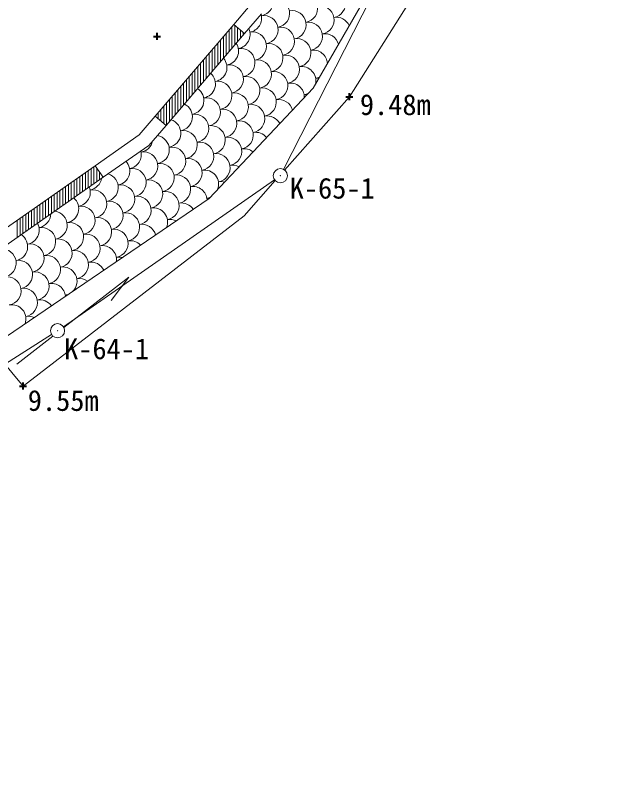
# Model space of a CAD drawing. Units: millimetres on the paper. Extents: x -403 to 403, y -279 to 279.
# Drawn here: x 92.1 to 135, y -218.3 to -165 of the extents above; entities that cross this region are included whole.
import ezdxf
from ezdxf.enums import TextEntityAlignment as Align

# ---------------------------------------------------------------- set-up
doc = ezdxf.new("R2010")
doc.units = ezdxf.units.MM
doc.layers.add('0-0_0', color=7, linetype='Continuous')
for name, color, linetype, lineweight in [('0-1_1', 7, 'Continuous', 18), ('0-A_10', 1, 'Continuous', 18), ('0-C_12', 3, 'Continuous', 40)]:
    doc.layers.add(name, color=color, linetype=linetype, lineweight=lineweight)
doc.styles.add('ＭＳ ゴシック', font='')
doc.styles.get('ＭＳ ゴシック').set_extended_font_data('MS Gothic')

msp = doc.modelspace()

# ---------------------------------------------------------------- linework, layer by layer
at = {"layer": '0-1_1'}
for p, q in [((113.074, -170.097), (123.579, -151.892)), ((125.562, -155.014), (115.626, -170.707)), ((107.354, -167.306), (107.355, -165.767)), ((107.554, -167.072), (107.555, -165.668)), ((107.754, -166.838), (107.755, -165.839)), ((106.754, -168.008), (106.755, -166.469)), ((106.954, -167.774), (106.955, -166.235)), ((107.154, -167.54), (107.155, -166.001)), ((107.955, -166.604), (107.955, -166.011)), ((108.155, -166.37), (108.155, -166.182)), ((106.354, -168.475), (106.354, -166.937)), ((106.554, -168.241), (106.554, -166.703)), ((105.954, -168.943), (105.954, -167.404)), ((106.154, -168.709), (106.154, -167.17)), ((105.354, -169.645), (105.354, -168.106)), ((105.554, -169.411), (105.554, -167.872)), ((105.754, -169.177), (105.754, -167.638)), ((104.954, -170.112), (104.954, -168.574)), ((105.154, -169.879), (105.154, -168.34)), ((104.554, -170.58), (104.554, -169.041)), ((104.754, -170.346), (104.754, -168.808)), ((104.154, -171.048), (104.154, -169.509)), ((104.354, -170.814), (104.354, -169.275)), ((103.554, -171.749), (103.554, -170.211)), ((103.754, -171.516), (103.754, -169.977)), ((103.954, -171.282), (103.954, -169.743)), ((103.154, -172.217), (103.154, -170.679)), ((103.354, -171.983), (103.354, -170.445)), ((111.064, -175.871), (115.626, -170.707)), ((102.754, -172.685), (102.754, -171.146)), ((102.954, -172.451), (102.954, -170.912)), ((102.154, -172.251), (102.154, -171.848)), ((102.354, -172.422), (102.354, -171.614)), ((102.554, -172.593), (102.554, -171.38)), ((97.044, -177.26), (97.044, -176.04)), ((97.244, -177.12), (97.244, -175.9)), ((97.444, -176.98), (97.444, -175.76)), ((97.644, -176.841), (97.644, -175.62)), ((97.844, -176.701), (97.844, -175.734)), ((98.044, -176.561), (98.044, -176.02)), ((96.244, -177.82), (96.244, -176.599)), ((96.444, -177.68), (96.444, -176.459)), ((96.644, -177.54), (96.644, -176.32)), ((96.844, -177.4), (96.844, -176.18)), ((98.244, -176.421), (98.244, -176.306)), ((95.443, -178.379), (95.444, -177.159)), ((95.643, -178.239), (95.644, -177.019)), ((95.843, -178.099), (95.844, -176.879)), ((96.043, -177.959), (96.044, -176.739)), ((94.643, -178.938), (94.644, -177.718)), ((94.843, -178.799), (94.844, -177.578)), ((95.043, -178.659), (95.044, -177.438)), ((95.243, -178.519), (95.244, -177.298)), ((94.043, -179.358), (94.043, -178.138)), ((94.243, -179.218), (94.243, -177.998)), ((94.443, -179.078), (94.444, -177.858)), ((93.243, -179.917), (93.243, -178.697)), ((93.443, -179.778), (93.443, -178.557)), ((93.643, -179.638), (93.643, -178.417)), ((93.843, -179.498), (93.843, -178.277)), ((92.443, -180.477), (92.443, -179.256)), ((92.643, -180.337), (92.643, -179.117)), ((92.843, -180.197), (92.843, -178.977)), ((93.043, -180.057), (93.043, -178.837)), ((92.243, -180.617), (92.243, -179.396)), ((95.527, -186.967), (100.099, -183.415)), ((100.099, -183.415), (98.849, -185.065)), ((92.211, -189.542), (94.752, -187.569))]:
    msp.add_line(p, q, dxfattribs=at)
for points in [[(109.5, -162.989), (108.65, -164.252), (107.488, -165.611)], [(109.448, -164.858), (108.248, -166.261), (102.715, -172.731), (101.515, -174.134), (98.298, -176.383), (89.617, -182.453), (83.183, -186.952), (74.502, -193.022), (71.285, -195.271), (69.764, -196.19), (62.537, -200.558), (61.016, -201.477), (55.84, -203.7), (44.539, -208.556)], [(109.448, -164.858), (108.248, -166.261), (102.715, -172.731), (101.515, -174.134), (98.298, -176.383), (89.617, -182.453), (83.183, -186.952), (74.502, -193.022), (71.285, -195.271), (69.764, -196.19), (62.537, -200.558), (61.016, -201.477), (55.84, -203.7), (44.539, -208.556)], [(-6.836, -238.268), (48.499, -213.452), (70.971, -200.604), (90.361, -188.358), (105.756, -177.873), (113.074, -170.097)], [(101.955, -172.081), (100.837, -173.387), (97.725, -175.564)], [(90.361, -188.358), (92.651, -191.088), (108.214, -179.097), (110.404, -176.618)]]:
    msp.add_lwpolyline(points, dxfattribs=at)
for points in [[(102.715, -172.731), (108.248, -166.261), (107.488, -165.611), (101.955, -172.081)], [(89.617, -182.453), (98.298, -176.383), (97.725, -175.564), (89.044, -181.633)]]:
    msp.add_lwpolyline(points, close=True, dxfattribs=at)
for centre, start, end in [((114.356, -164.139), 279.9452, 99.9452), ((109.258, -164.018), 279.9452, 17.2787), ((110.416, -164.83), 279.9452, 99.9452), ((112.386, -164.485), 279.9452, 99.9452), ((113.544, -165.297), 279.9452, 99.9452), ((108.446, -165.175), 279.9452, 15.7305), ((111.574, -165.642), 279.9452, 99.9452), ((109.604, -165.988), 279.9452, 99.9452), ((114.701, -166.109), 24.327, 99.9452), ((107.634, -166.333), 279.9452, 24.6191), ((110.761, -166.8), 279.9452, 99.9452), ((112.731, -166.455), 279.9452, 99.9452), ((108.791, -167.145), 279.9452, 99.9452), ((113.889, -167.267), 14.9211, 99.9452), ((106.821, -167.491), 279.9452, 32.9054), ((109.949, -167.958), 279.9452, 99.9452), ((111.919, -167.612), 279.9452, 99.9452), ((107.979, -168.303), 279.9452, 99.9452), ((113.077, -168.424), 3.5907, 99.9452), ((106.009, -168.648), 279.9452, 40.8472), ((109.137, -169.115), 279.9452, 99.9452), ((111.107, -168.77), 279.9452, 99.9452), ((107.167, -169.461), 279.9452, 99.9452), ((112.264, -169.582), 346.6714, 99.9452), ((105.197, -169.806), 279.9452, 48.6244), ((110.295, -169.928), 279.9452, 99.9452), ((106.355, -170.618), 279.9452, 99.9452), ((108.325, -170.273), 279.9452, 99.9452), ((113.422, -170.394), 86.7982, 99.9452), ((113.077, -168.424), 279.9452, 296.4333), ((104.385, -170.964), 279.9452, 56.386), ((109.482, -171.085), 279.9452, 99.9452), ((111.452, -170.74), 359.0025, 99.9452), ((105.542, -171.776), 279.9452, 99.9452), ((107.512, -171.431), 279.9452, 99.9452), ((112.264, -169.582), 279.9452, 297.1134), ((112.61, -171.552), 88.0146, 99.9452), ((103.572, -172.122), 279.9452, 64.2786), ((108.67, -172.243), 279.9452, 99.9452), ((110.64, -171.898), 14.1753, 99.9452), ((106.7, -172.588), 279.9452, 99.9452), ((102.76, -173.279), 279.9452, 72.4725), ((104.73, -172.934), 279.9452, 99.9452), ((109.828, -173.055), 27.0804, 99.9452), ((105.888, -173.746), 279.9452, 99.9452), ((107.858, -173.401), 279.9452, 99.9452), ((101.948, -174.437), 279.9452, 81.2025), ((103.918, -174.091), 279.9452, 99.9452), ((109.015, -174.213), 39.0038, 99.9452), ((100.79, -173.625), 279.9452, 347.6193), ((105.076, -174.904), 279.9452, 99.9452), ((107.045, -174.558), 279.9452, 99.9452), ((103.106, -175.249), 279.9452, 99.9452), ((108.203, -175.371), 50.5935, 99.9452), ((99.978, -174.782), 279.9452, 14.5202), ((101.136, -175.595), 279.9452, 99.9452), ((106.233, -175.716), 279.9452, 99.9452), ((99.166, -175.94), 279.9452, 42.6652), ((102.293, -176.407), 279.9452, 99.9452), ((104.263, -176.061), 279.9452, 99.9452), ((107.391, -176.528), 62.3462, 99.9452), ((100.323, -176.752), 279.9452, 99.9452), ((105.421, -176.874), 338.4753, 99.9452), ((97.196, -176.285), 279.9452, 349.5862), ((98.353, -177.098), 279.9452, 73.0841), ((101.481, -177.564), 279.9452, 99.9452), ((103.451, -177.219), 279.9452, 99.9452), ((96.383, -177.443), 279.9452, 21.7573), ((99.511, -177.91), 279.9452, 99.9452), ((104.609, -178.031), 3.2586, 99.9452), ((106.579, -177.686), 74.8289, 99.9452), ((97.541, -178.255), 279.9452, 99.9452), ((100.669, -178.722), 279.9452, 99.9452), ((102.639, -178.377), 279.9452, 99.9452), ((95.571, -178.601), 279.9452, 49.7277), ((98.699, -179.068), 279.9452, 99.9452), ((103.796, -179.189), 33.374, 99.9452), ((105.766, -178.844), 89.0125, 99.9452), ((105.421, -176.874), 279.9452, 295.006), ((94.759, -179.758), 279.9452, 82.5373), ((96.729, -179.413), 279.9452, 99.9452), ((101.826, -179.534), 337.2392, 99.9452), ((93.601, -178.946), 279.9452, 358.7408), ((97.887, -180.225), 279.9452, 99.9452), ((99.857, -179.88), 279.9452, 99.9452), ((92.789, -180.104), 279.9452, 28.7847), ((95.917, -180.571), 279.9452, 99.9452), ((101.014, -180.692), 14.4268, 99.9452), ((102.984, -180.347), 63.2164, 99.9452), ((93.947, -180.916), 279.9452, 99.9452), ((97.074, -181.383), 279.9452, 99.9452), ((99.044, -181.038), 279.9452, 99.9452), ((91.977, -181.262), 279.9452, 57.0291), ((95.104, -181.728), 279.9452, 99.9452), ((100.202, -181.85), 43.4853, 99.9452), ((91.164, -182.419), 279.9452, 94.1653), ((93.134, -182.074), 279.9452, 99.9452), ((98.232, -182.195), 352.7234, 99.9452), ((94.292, -182.886), 279.9452, 99.9452), ((96.262, -182.541), 279.9452, 99.9452), ((92.322, -183.231), 279.9452, 99.9452), ((97.42, -183.353), 24.8495, 99.9452), ((99.39, -183.007), 75.5544, 99.9452), ((93.48, -184.044), 279.9452, 99.9452), ((95.45, -183.698), 313.5454, 99.9452), ((91.51, -184.389), 279.9452, 99.9452), ((96.607, -184.511), 53.8993, 99.9452), ((94.637, -184.856), 5.0951, 99.9452), ((92.668, -185.201), 279.9452, 99.9452), ((95.45, -183.698), 279.9452, 294.9699), ((93.825, -186.014), 34.9632, 99.9452), ((95.795, -185.668), 90.9504, 99.9452), ((91.855, -186.359), 340.053, 99.9452), ((93.013, -187.171), 65.0491, 99.9452)]:
    msp.add_arc(centre, 1, start, end, dxfattribs=at)
at = {"layer": '0-A_10'}
for p, q in [((110.995, -175.829), (135.016, -128.599)), ((95.491, -186.907), (110.358, -176.561)), ((48.576, -216.704), (94.658, -187.46))]:
    msp.add_line(p, q, dxfattribs=at)
for centre, radius in [((110.769, -176.275), 0.5), ((110.769, -176.275), 0.01), ((95.081, -187.192), 0.5), ((95.081, -187.192), 0.01)]:
    msp.add_circle(centre, radius, dxfattribs=at)
at = {"layer": '0-C_12'}
for p, q in [((101.836, -166.455), (102.336, -166.455)), ((102.086, -166.705), (102.086, -166.205)), ((115.376, -170.707), (115.876, -170.707)), ((115.626, -170.957), (115.626, -170.457)), ((92.651, -191.338), (92.651, -190.838)), ((92.401, -191.088), (92.901, -191.088))]:
    msp.add_line(p, q, dxfattribs=at)

# ---------------------------------------------------------------- texts
at = {"layer": '0-0_0', "style": 'ＭＳ ゴシック'}
for s, p in [('K-65-1', (111.426, -178.325)), ('K-64-1', (95.542, -189.637))]:
    msp.add_text(s, height=1.466, dxfattribs=at).set_placement(p, align=Align.BOTTOM_LEFT)
at = {"layer": '0-C_12', "color": 7, "style": 'ＭＳ ゴシック'}
for s, p in [('9.48m', (116.364, -172.436)), ('9.55m', (92.984, -193.275))]:
    msp.add_text(s, height=1.466, rotation=359.919, dxfattribs=at).set_placement(p, align=Align.BOTTOM_LEFT)

doc.saveas('drawing.dxf')
